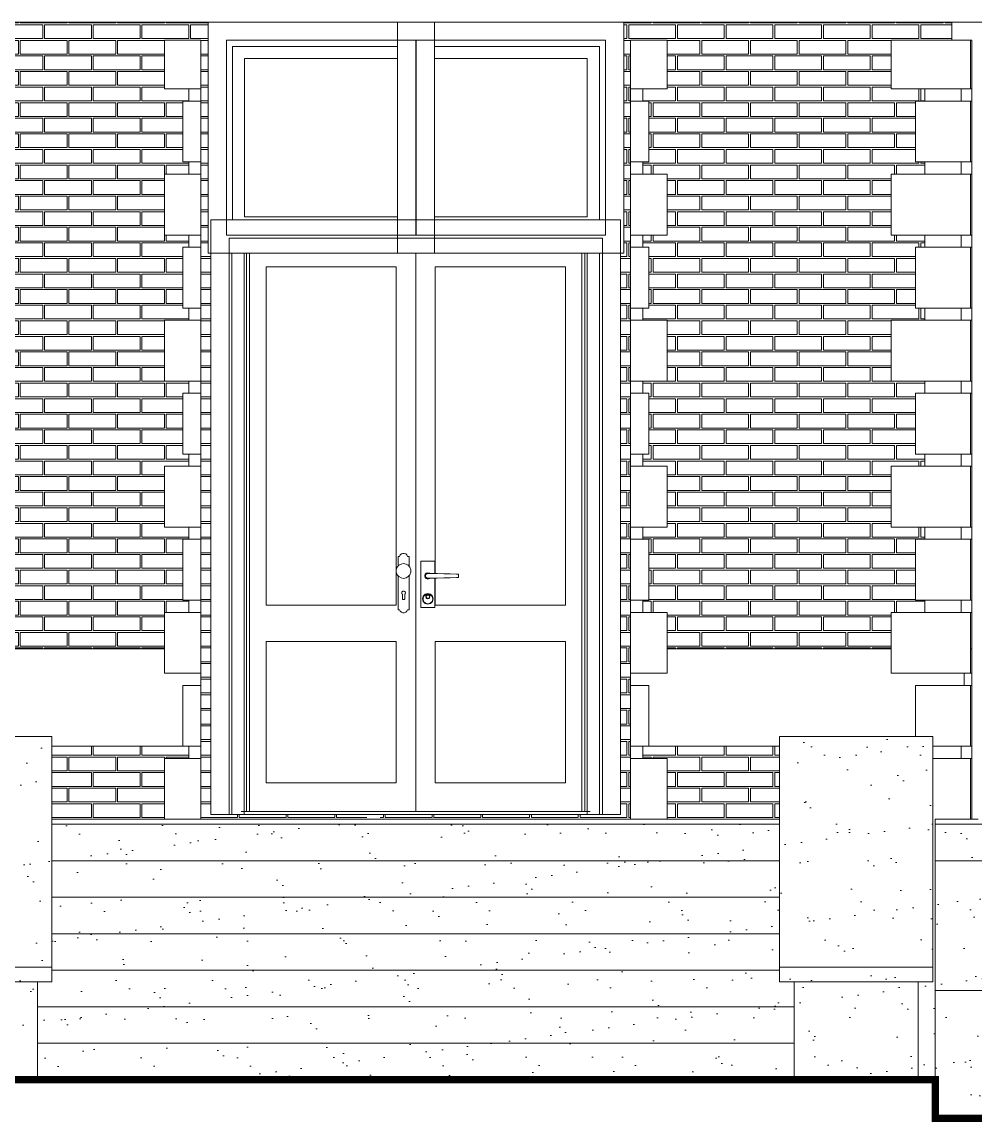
# Model space of a CAD drawing. Header units: millimetres. Extents: x 1177761 to 1329492, y 746793 to 827002.
# Drawn here: x 1198899 to 1202815, y 810481 to 815000 of the extents above; entities that cross this region are included whole.
import ezdxf

# ---------------------------------------------------------------- set-up
doc = ezdxf.new("R2010")
doc.units = ezdxf.units.MM
doc.layers.add('wall', color=5, linetype='Continuous', lineweight=30)
pattern_1 = [(0, (-270908.16, 1431884.34), (100, 64), [192.5, -7.5]), (0, (-271008.16, 1431891.84), (100, 64), [192.5, -7.5]), (90, (-270908.16, 1431884.34), (-100, 64), [-71.5, 56.5]), (90, (-270915.66, 1431884.34), (-100, 64), [-71.5, 56.5])]

msp = doc.modelspace()

# ---------------------------------------------------------------- hatches: boundary and pattern name
at = {"layer": 'wall', "lineweight": 20, "ltscale": 2}
h = msp.add_hatch(dxfattribs=at)
h.set_pattern_fill('AR18', color=251, scale=20, style=0)
h.set_pattern_definition(pattern_1)
h.paths.add_polyline_path([(1199484.4, 811974.8), (1199584.4, 811974.8), (1199584.4, 812024.8), (1199022.1, 812024.8), (1199022.1, 811727.8), (1199484.4, 811727.8)])
h.paths.add_polyline_path([(1199559.4, 812874.8), (1199584.4, 812874.8), (1199584.4, 812924.8), (1199484.4, 812924.8), (1199484.4, 813174.8), (1199584.4, 813174.8), (1199584.4, 813224.8), (1199559.4, 813224.8), (1199559.4, 813474.8), (1199584.4, 813474.8), (1199584.4, 813524.8), (1199484.4, 813524.8), (1199484.4, 813774.8), (1199584.4, 813774.8), (1199584.4, 813824.8), (1199559.4, 813824.8), (1199559.4, 814074.8), (1199584.4, 814074.8), (1199584.4, 814124.8), (1199484.4, 814124.8), (1199484.4, 814374.8), (1199584.4, 814374.8), (1199584.4, 814424.8), (1199559.4, 814424.8), (1199559.4, 814674.8), (1199584.4, 814674.8), (1199584.4, 814724.8), (1199484.4, 814724.8), (1199484.4, 814924.8), (1199634.4, 814924.8), (1199634.4, 814724.8), (1199634.4, 814674.8), (1199634.4, 814424.8), (1199634.4, 814374.8), (1199634.4, 814124.8), (1199634.4, 814074.8), (1199634.4, 813824.8), (1199634.4, 813774.8), (1199634.4, 813524.8), (1199634.4, 813474.8), (1199634.4, 813224.8), (1199634.4, 813174.8), (1199634.4, 812924.8), (1199634.4, 812874.8), (1199634.4, 812624.8), (1199634.4, 812574.8), (1199634.4, 812324.8), (1199634.4, 812274.8), (1199634.4, 812024.8), (1199634.4, 811974.8), (1199634.4, 811727.8), (1200320.6, 811727.8), (1200303.6, 811744.8), (1199761.8, 811744.8), (1199749.8, 811744.8), (1199674.8, 811744.8), (1199674.8, 814049.8), (1199663.6, 814049.8), (1199663.6, 814999.8), (1198310.7, 814999.8), (1198310.7, 814924.8), (1198560.7, 814924.8), (1198560.7, 814724.8), (1198423.2, 814724.8), (1198423.2, 814674.8), (1198460.7, 814674.8), (1198460.7, 814424.8), (1198423.2, 814424.8), (1198423.2, 814374.8), (1198560.7, 814374.8), (1198560.7, 814124.8), (1198423.2, 814124.8), (1198423.2, 814074.8), (1198460.7, 814074.8), (1198460.7, 813824.8), (1198423.2, 813824.8), (1198423.2, 813774.8), (1198560.7, 813774.8), (1198560.7, 813524.8), (1198423.2, 813524.8), (1198423.2, 813474.8), (1198460.7, 813474.8), (1198460.7, 813224.8), (1198423.2, 813224.8), (1198423.2, 813174.8), (1198560.7, 813174.8), (1198560.7, 812924.8), (1198423.2, 812924.8), (1198423.2, 812874.8), (1198460.7, 812874.8), (1198460.7, 812624.8), (1198423.2, 812624.8), (1198423.2, 812574.8), (1198560.7, 812574.8), (1198560.7, 812424.8), (1199484.4, 812424.8), (1199484.4, 812574.8), (1199584.4, 812574.8), (1199584.4, 812624.8), (1199559.4, 812624.8)])
h = msp.add_hatch(dxfattribs=at)
h.set_pattern_fill('AR18', color=251, scale=20, style=0)
h.set_pattern_definition(pattern_1)
h.paths.add_polyline_path([(1201811.4, 812002.8), (1202011.5, 812002.8), (1202011.5, 812024.8), (1201450, 812024.8), (1201450, 811974.8), (1201550, 811974.8), (1201550, 811727.8), (1202011.5, 811727.8), (1202011.5, 812002.8)], flags=17)
h.paths.add_polyline_path([(1202471, 813174.8), (1202608.5, 813174.8), (1202608.5, 813224.8), (1202571, 813224.8), (1202571, 813474.8), (1202608.5, 813474.8), (1202608.5, 813524.8), (1202471, 813524.8), (1202471, 813774.8), (1202608.5, 813774.8), (1202608.5, 813824.8), (1202571, 813824.8), (1202571, 814074.8), (1202608.5, 814074.8), (1202608.5, 814124.8), (1202471, 814124.8), (1202471, 814374.8), (1202608.5, 814374.8), (1202608.5, 814424.8), (1202571, 814424.8), (1202571, 814674.8), (1202608.5, 814674.8), (1202608.5, 814724.8), (1202471, 814724.8), (1202471, 814924.8), (1202720.2, 814924.8), (1202720.2, 814999.8), (1201371.8, 814999.8), (1201371.8, 814049.8), (1201358.8, 814049.8), (1201358.8, 811744.8), (1201283.8, 811744.8), (1201271.8, 811744.8), (1200383.6, 811744.8), (1200366.6, 811727.8), (1201400, 811727.8), (1201400, 811974.8), (1201400, 812024.8), (1201400, 812274.8), (1201400, 812324.8), (1201400, 812574.8), (1201400, 812624.8), (1201400, 812874.8), (1201400, 812924.8), (1201400, 813174.8), (1201400, 813224.8), (1201400, 813474.8), (1201400, 813524.8), (1201400, 813774.8), (1201400, 813824.8), (1201400, 814074.8), (1201400, 814124.8), (1201400, 814374.8), (1201400, 814424.8), (1201400, 814674.8), (1201400, 814724.8), (1201400, 814924.8), (1201550, 814924.8), (1201550, 814724.8), (1201450, 814724.8), (1201450, 814674.8), (1201475, 814674.8), (1201475, 814424.8), (1201450, 814424.8), (1201450, 814374.8), (1201550, 814374.8), (1201550, 814124.8), (1201450, 814124.8), (1201450, 814074.8), (1201475, 814074.8), (1201475, 813824.8), (1201450, 813824.8), (1201450, 813774.8), (1201550, 813774.8), (1201550, 813524.8), (1201450, 813524.8), (1201450, 813474.8), (1201475, 813474.8), (1201475, 813224.8), (1201450, 813224.8), (1201450, 813174.8), (1201550, 813174.8), (1201550, 812924.8), (1201450, 812924.8), (1201450, 812874.8), (1201475, 812874.8), (1201475, 812624.8), (1201450, 812624.8), (1201450, 812574.8), (1201550, 812574.8), (1201550, 812424.8), (1202471, 812424.8), (1202471, 812574.8), (1202608.5, 812574.8), (1202608.5, 812624.8), (1202571, 812624.8), (1202571, 812874.8), (1202608.5, 812874.8), (1202608.5, 812924.8), (1202471, 812924.8)])
h.paths.add_polyline_path([(1202471, 814674), (1202471, 814912.1)], flags=16)
at = {"layer": 'wall', "lineweight": 20, "ltscale": 50}
h = msp.add_hatch(dxfattribs=at)
h.set_pattern_fill('AR-SAND', color=250, scale=5, style=0)
h.paths.add_polyline_path([(1202581.6, 811056.8), (1202071.6, 811056.8), (1202071.6, 810654.8), (1202581.6, 810654.8)])
h.paths.add_polyline_path([(1202641.5, 811116.8), (1202011.5, 811116.8), (1202011.5, 811056.8), (1202641.5, 811056.8)])
h.paths.add_polyline_path([(1202641.5, 811727.8), (1202011.5, 811727.8), (1202011.5, 811116.8), (1202641.5, 811116.8)])
h.paths.add_polyline_path([(1202641.5, 812004.5), (1202641.5, 812064.5), (1202011.5, 812064.5), (1202011.5, 811727.8), (1202641.5, 811727.8)])
h.paths.add_polyline_path([(1201968.6, 812017.6), (1202616.7, 812017.6), (1202616.7, 812251.9), (1201968.6, 812251.9)], flags=9)
h = msp.add_hatch(dxfattribs=at)
h.set_pattern_fill('AR-SAND', color=250, scale=5, style=0)
h.paths.add_polyline_path([(1199022.1, 812064.5), (1198392.1, 812064.5), (1198392.1, 811727.8), (1199022.1, 811727.8)])
h.paths.add_polyline_path([(1199022.1, 811727.8), (1198392.1, 811727.8), (1198392.1, 811116.8), (1199022.1, 811116.8)])
h.paths.add_polyline_path([(1199022.1, 811116.8), (1198392.1, 811116.8), (1198392.1, 811056.8), (1199022.1, 811056.8)])
h.paths.add_polyline_path([(1198962.1, 811056.8), (1198452.1, 811056.8), (1198452.1, 810654.8), (1198962.1, 810654.8)])
h.paths.add_polyline_path([(1200515.6, 810804.8), (1199023.3, 810804.8), (1198962.1, 810804.8), (1198962.1, 810654.8), (1200515.6, 810654.8)])
h.paths.add_polyline_path([(1200515.6, 810954.8), (1199022.1, 810954.8), (1198962.1, 810954.8), (1198962.1, 810804.8), (1199022.1, 810804.8), (1200515.6, 810804.8)])
h.paths.add_polyline_path([(1200515.6, 811104.8), (1199022.1, 811104.8), (1199022.1, 811056.8), (1198962.1, 811056.8), (1198962.1, 810954.8), (1199022.1, 810954.8), (1200515.6, 810954.8)])
h.paths.add_polyline_path([(1200515.6, 811254.8), (1199022.1, 811254.8), (1199022.1, 811116.8), (1199022.1, 811104.8), (1200515.6, 811104.8)])
h.paths.add_polyline_path([(1200515.6, 811404.8), (1199022.1, 811404.8), (1199022.1, 811254.8), (1200515.6, 811254.8)])
h.paths.add_polyline_path([(1200515.6, 811554.8), (1199022.1, 811554.8), (1199022.1, 811404.8), (1200515.6, 811404.8)])
h.paths.add_polyline_path([(1200515.6, 811704.8), (1199022.1, 811704.8), (1199022.1, 811554.8), (1200515.6, 811554.8)])
h.paths.add_polyline_path([(1202011.5, 811704.8), (1200515.6, 811704.8), (1200515.6, 811554.8), (1202011.5, 811554.8)])
h.paths.add_polyline_path([(1202011.5, 811554.8), (1200515.6, 811554.8), (1200515.6, 811404.8), (1202011.5, 811404.8)])
h.paths.add_polyline_path([(1202011.5, 811404.8), (1200515.6, 811404.8), (1200515.6, 811254.8), (1202011.5, 811254.8)])
h.paths.add_polyline_path([(1202011.5, 811254.8), (1200515.6, 811254.8), (1200515.6, 811104.8), (1202011.5, 811104.8), (1202011.5, 811116.8)])
h.paths.add_polyline_path([(1202011.5, 811104.8), (1200515.6, 811104.8), (1200515.6, 810954.8), (1202011.6, 810954.8), (1202071.6, 810954.8), (1202071.6, 811056.8), (1202011.5, 811056.8)])
h.paths.add_polyline_path([(1202071.6, 810954.8), (1202011.6, 810954.8), (1200515.6, 810954.8), (1200515.6, 810804.8), (1202012.8, 810804.8), (1202071.6, 810804.8)])
h.paths.add_polyline_path([(1202071.6, 810804.8), (1202011.6, 810804.8), (1200515.6, 810804.8), (1200515.6, 810654.8), (1202071.6, 810654.8)])
h = msp.add_hatch(dxfattribs=at)
h.set_pattern_fill('AR-SAND', color=250, scale=5, style=0)
h.paths.add_polyline_path([(1208733, 811727.8), (1208437, 811727.8), (1208387, 811677.8), (1208337, 811727.8), (1208164.8, 811727.8), (1206817.3, 811341.4), (1206817.4, 811006), (1208733, 811006.5)])
h.paths.add_polyline_path([(1208164.8, 811727.8), (1207947.1, 811727.8), (1206757.3, 811386.6), (1206757.3, 811324.8), (1206759.4, 811324.8)])
h.paths.add_polyline_path([(1206817.3, 811274.8), (1206767.5, 811274.8), (1206767.5, 811282), (1206767.5, 811289), (1206767.5, 811298), (1206767.5, 811308.8), (1206767.5, 811324.8), (1206759.4, 811324.8), (1206757.3, 811324.2), (1206757.3, 811324.8), (1206664.4, 811324.8), (1206503.6, 811324.8), (1206344, 811324.8), (1206186.3, 811324.8), (1206031.3, 811324.8), (1205908.3, 811324.8), (1205908.3, 811524.5), (1205833.2, 811524.5), (1205833.2, 811491.6), (1205837.6, 811479.9), (1205837.6, 811466.7), (1205839.1, 811462.8), (1205745.1, 811462.8), (1205745.1, 811479.9), (1205740.6, 811491.6), (1205740.6, 811524.8), (1205720, 811524.8), (1205673.2, 811524.8), (1205626.9, 811524.8), (1205580.9, 811524.8), (1205535.4, 811524.8), (1205535.4, 811561.7), (1205533.6, 811590.3), (1205528.4, 811616.9), (1205520.1, 811639.8), (1205509.3, 811657.4), (1205496.7, 811668.4), (1205483.2, 811672.2), (1205483.2, 811698.5), (1205468.3, 811698.5), (1205468.3, 811724.8), (1205449.6, 811724.8), (1205316.7, 811724.8), (1205190.1, 811724.8), (1205070.1, 811724.8), (1204957.3, 811724.8), (1204852.2, 811724.8), (1204755.1, 811724.8), (1204666.5, 811724.8), (1204586.8, 811724.8), (1204516.2, 811724.8), (1204455, 811724.8), (1204415.6, 811724.8), (1204415.6, 811324.8), (1204455, 811324.8), (1204516.2, 811324.8), (1204586.8, 811324.8), (1204666.5, 811324.8), (1204755.1, 811324.8), (1204852.2, 811324.8), (1204957.3, 811324.8), (1205070.1, 811324.8), (1205117.2, 811324.8), (1205117.2, 811024.8), (1205011.1, 811024.8), (1205011.1, 811324.8), (1204957.3, 811324.8), (1204852.2, 811324.8), (1204755.1, 811324.8), (1204666.5, 811324.8), (1204586.8, 811324.8), (1204516.2, 811324.8), (1204455, 811324.8), (1204415.6, 811324.8), (1204415.6, 810979.8), (1204461.2, 810983.6), (1204542.7, 810989.2), (1204630.1, 810994), (1204722.4, 810998.1), (1204818.9, 811001.3), (1204918.5, 811003.7), (1205020.4, 811005.3), (1205072, 811005.6), (1206817.4, 811006)])
h.paths.add_polyline_path([(1205882.3, 811289), (1205878.3, 811298), (1205874.8, 811308.8), (1205872.2, 811320.9), (1205870.4, 811334), (1205869.5, 811347.8), (1205869.5, 811354.8), (1205869.5, 811361.8), (1205868.5, 811375.6), (1205866.7, 811388.8), (1205864.1, 811400.9), (1205860.6, 811411.6), (1205856.6, 811420.6), (1205852, 811427.6), (1205847, 811432.4), (1205841.8, 811434.8), (1205751.9, 811434.8), (1205759.5, 811427.6), (1205764.1, 811420.6), (1205768.1, 811411.6), (1205771.5, 811400.9), (1205774.2, 811388.8), (1205776, 811375.6), (1205776.9, 811361.8), (1205776.9, 811354.8), (1205776.9, 811347.8), (1205777.8, 811334), (1205779.7, 811320.9), (1205782.3, 811308.8), (1205785.7, 811298), (1205789.8, 811289), (1205794.4, 811282), (1205799.4, 811277.3), (1205804.6, 811274.8), (1205894.4, 811274.8), (1205886.9, 811282)], flags=16)
h.paths.add_polyline_path([(1205117.2, 811324.8), (1205070.1, 811324.8), (1205011.1, 811324.8), (1205011.1, 811024.8), (1205117.2, 811024.8)], flags=17)
h.paths.add_polyline_path([(1208733, 810846), (1208733, 810980.3), (1205156.7, 810981.2), (1205111.5, 810980.9), (1205022.4, 810979.5), (1204935.7, 810977.2), (1204852.3, 810974.1), (1204773.4, 810970.2), (1204699.9, 810965.5), (1204632.7, 810960.2), (1204572.5, 810954.3), (1204520.2, 810947.8), (1204476.3, 810940.9), (1204441.4, 810933.6), (1204416, 810925.9), (1204415.6, 810925.8), (1204415.6, 810595.5), (1204425.3, 810599.4), (1204454.9, 810607), (1204494, 810614.2), (1204542.1, 810621), (1204598.6, 810627.3), (1204662.8, 810633), (1204734, 810638), (1204811.1, 810642.3), (1204893.2, 810645.9), (1204979.4, 810648.6), (1205068.5, 810650.4), (1205159.3, 810651.4), (1205205.1, 810651.4), (1208733, 810650.5)])
h.paths.add_polyline_path([(1208733, 810650.5), (1205205.1, 810651.4), (1205159.3, 810651.4), (1205068.5, 810650.4), (1204979.4, 810648.6), (1204893.2, 810645.9), (1204811.1, 810642.3), (1204734, 810638), (1204662.8, 810633), (1204598.6, 810627.3), (1204542.1, 810621), (1204494, 810614.2), (1204454.9, 810607), (1204425.3, 810599.4), (1204415.6, 810595.5), (1204415.6, 810516.1), (1208733, 810516.2)])
h.paths.add_polyline_path([(1204400.6, 810898.5), (1204394.4, 810910.2), (1204400.2, 810918.1), (1204415.6, 810925.8), (1204415.6, 810979.8), (1204386.3, 810977.4), (1204318.8, 810970.5), (1204259.2, 810963.1), (1204208.2, 810955.3), (1204166.3, 810947), (1204133.9, 810938.4), (1204111.2, 810929.6), (1204098.5, 810920.6), (1204095.9, 810911.6), (1204100.6, 810906.1), (1204100.6, 810845.9), (1204400.6, 810845.9)], flags=17)
h.paths.add_polyline_path([(1204699.9, 810965.5), (1204773.4, 810970.2), (1204852.3, 810974.1), (1204935.7, 810977.2), (1205022.4, 810979.5), (1205111.5, 810980.9), (1205156.7, 810981.2), (1208733, 810980.3), (1208733, 811006.5), (1205072, 811005.6), (1205020.4, 811005.3), (1204918.5, 811003.7), (1204818.9, 811001.3), (1204722.4, 810998.1), (1204630.1, 810994), (1204542.7, 810989.2), (1204461.2, 810983.6), (1204415.6, 810979.8), (1204415.6, 810925.8), (1204441.4, 810933.6), (1204476.3, 810940.9), (1204520.2, 810947.8), (1204572.5, 810954.3), (1204632.7, 810960.2)])
h.paths.add_polyline_path([(1204415.6, 811324.8), (1204403.6, 811324.8), (1203927.2, 811324.8), (1203927.2, 810849.3), (1202651.6, 810850), (1202651.6, 810496.3), (1204100.6, 810496.3), (1204100.6, 810845.9), (1204100.6, 810906.1), (1204095.9, 810911.6), (1204098.5, 810920.6), (1204111.2, 810929.6), (1204133.9, 810938.4), (1204166.3, 810947), (1204208.2, 810955.3), (1204259.2, 810963.1), (1204318.8, 810970.5), (1204386.3, 810977.4), (1204415.6, 810979.8)])
h.paths.add_polyline_path([(1204415.6, 811724.8), (1204403.6, 811724.8), (1204362.1, 811724.8), (1204348.4, 811724.8), (1204177.5, 811724.8), (1203927.2, 811724.8), (1203927.2, 811324.8), (1204403.6, 811324.8), (1204415.6, 811324.8)])
h.paths.add_polyline_path([(1203927.2, 811554.8), (1202651.6, 811554.8), (1202651.6, 810850), (1203927.2, 810849.3)])
h.paths.add_polyline_path([(1203927.2, 811704.8), (1202651.6, 811704.8), (1202651.6, 811554.8), (1203927.2, 811554.8)])
h.paths.add_polyline_path([(1202651.6, 811727.8), (1202641.5, 811727.8), (1202641.5, 811056.8), (1202581.6, 811056.8), (1202581.6, 810654.8), (1202651.6, 810654.8)])
h.paths.add_polyline_path([(1207239.2, 811524.8), (1207226.9, 811524.8), (1207176.1, 811524.8), (1207125.1, 811524.8), (1207074, 811524.8), (1207022.8, 811524.8), (1206971.6, 811524.8), (1206920.3, 811524.8), (1206867.5, 811524.8), (1206867.5, 811491.6), (1206867.5, 811479.9), (1206867.5, 811466.7), (1206867.5, 811462.8), (1206867.5, 811434.8), (1206867.5, 811432.4), (1206867.5, 811427.6), (1206867.5, 811420.6), (1206867.5, 811418.2)], flags=17)
h.paths.add_polyline_path([(1206767.5, 811462.8), (1206767.5, 811466.7), (1206767.5, 811479.9), (1206767.5, 811491.6), (1206767.5, 811524.8), (1206766.2, 811524.8), (1206714.9, 811524.8), (1206663.6, 811524.8), (1206612.3, 811524.8), (1206561.1, 811524.8), (1206510.1, 811524.8), (1206459.1, 811524.8), (1206408.2, 811524.8), (1206357.5, 811524.8), (1206307, 811524.8), (1206256.7, 811524.8), (1206206.5, 811524.8), (1206156.6, 811524.8), (1206106.9, 811524.8), (1206057.4, 811524.8), (1206008.3, 811524.8), (1205959.4, 811524.8), (1205910.8, 811524.8), (1205908.3, 811524.8), (1205908.3, 811324.8), (1205923.8, 811324.8), (1206031.3, 811324.8), (1206186.3, 811324.8), (1206344, 811324.8), (1206503.6, 811324.8), (1206664.4, 811324.8), (1206757.3, 811324.8), (1206757.3, 811386.6), (1206767.5, 811389.6), (1206767.5, 811400.9), (1206767.5, 811411.6), (1206767.5, 811420.6), (1206767.5, 811427.6), (1206767.5, 811432.4), (1206767.5, 811434.8)], flags=17)
h.paths.add_polyline_path([(1208505.4, 811289), (1208505.4, 811531.4)], flags=16)
h.paths.add_polyline_path([(1202749, 810849.6), (1203857.5, 810849.6), (1203843.7, 810849.6), (1202735.1, 810849.6)], flags=16)

# ---------------------------------------------------------------- linework, layer by layer
at = {"layer": 'wall', "color": 250, "lineweight": 20, "ltscale": 50}
for p, q in [((1199663.6, 814999.8), (1199663.6, 814049.8)), ((1200441.8, 814999.8), (1200441.8, 814049.8)), ((1200593.6, 814049.8), (1200593.6, 814999.8)), ((1201371.8, 814049.8), (1201371.8, 814999.8)), ((1202720.2, 814924.8), (1202720.2, 814999.8)), ((1199484.4, 814724.8), (1199484.4, 814924.8)), ((1199634.4, 814924.8), (1199484.4, 814924.8)), ((1199634.4, 814724.8), (1199634.4, 814924.8)), ((1199738.6, 814124.8), (1199738.6, 814924.8)), ((1199738.6, 814924.8), (1200516.8, 814924.8)), ((1200516.8, 814124.8), (1200516.8, 814924.8)), ((1200516.8, 814924.8), (1201296.8, 814924.8)), ((1200518.6, 814924.8), (1200518.6, 814124.8)), ((1201296.8, 814924.8), (1201296.8, 814124.8)), ((1201400, 814724.8), (1201400, 814924.8)), ((1201400, 814924.8), (1201550, 814924.8)), ((1201550, 814724.8), (1201550, 814924.8)), ((1202471, 814724.8), (1202471, 814924.8)), ((1202796, 814924.8), (1202471, 814924.8)), ((1202802.7, 814924.8), (1202796, 814924.8)), ((1202796, 814724.8), (1202796, 814924.8)), ((1202802.7, 814724.8), (1202802.7, 814924.8)), ((1200441.8, 814899.8), (1199763.6, 814899.8)), ((1199763.6, 814899.8), (1199763.6, 814186.8)), ((1201271.8, 814899.8), (1200593.6, 814899.8)), ((1201271.8, 814186.8), (1201271.8, 814899.8)), ((1199813.6, 814199.8), (1199813.6, 814849.8)), ((1199813.6, 814849.8), (1200441.8, 814849.8)), ((1200593.6, 814849.8), (1201221.8, 814849.8)), ((1201221.8, 814849.8), (1201221.8, 814199.8)), ((1199484.4, 814724.8), (1199634.4, 814724.8)), ((1199584.4, 814674.8), (1199584.4, 814724.8)), ((1199634.4, 814674.8), (1199634.4, 814724.8)), ((1201400, 814674.8), (1201400, 814724.8)), ((1201550, 814724.8), (1201400, 814724.8)), ((1201450, 814674.8), (1201450, 814724.8)), ((1202471, 814724.8), (1202796, 814724.8)), ((1202608.5, 814674.8), (1202608.5, 814724.8)), ((1202758.5, 814674.8), (1202758.5, 814724.8)), ((1202796, 814724.8), (1202802.7, 814724.8)), ((1202802.7, 814674.8), (1202802.7, 814724.8)), ((1199559.4, 814674.8), (1199634.4, 814674.8)), ((1199559.4, 814424.8), (1199559.4, 814674.8)), ((1199634.4, 814424.8), (1199634.4, 814674.8)), ((1201475, 814674.8), (1201400, 814674.8)), ((1201400, 814424.8), (1201400, 814674.8)), ((1201475, 814424.8), (1201475, 814674.8)), ((1202571, 814674.8), (1202796, 814674.8)), ((1202571, 814424.8), (1202571, 814674.8)), ((1202796, 814674.8), (1202802.7, 814674.8)), ((1202796, 814424.8), (1202796, 814674.8)), ((1202802.7, 814424.8), (1202802.7, 814674.8)), ((1199559.4, 814424.8), (1199634.4, 814424.8)), ((1199584.4, 814374.8), (1199584.4, 814424.8)), ((1199634.4, 814374.8), (1199634.4, 814424.8)), ((1201400, 814374.8), (1201400, 814424.8)), ((1201475, 814424.8), (1201400, 814424.8)), ((1201450, 814374.8), (1201450, 814424.8)), ((1202571, 814424.8), (1202796, 814424.8)), ((1202608.5, 814374.8), (1202608.5, 814424.8)), ((1202758.5, 814374.8), (1202758.5, 814424.8)), ((1202796, 814424.8), (1202802.7, 814424.8)), ((1202802.7, 814374.8), (1202802.7, 814424.8)), ((1199484.4, 814374.8), (1199634.4, 814374.8)), ((1199484.4, 814124.8), (1199484.4, 814374.8)), ((1199634.4, 814124.8), (1199634.4, 814374.8)), ((1201550, 814374.8), (1201400, 814374.8)), ((1201400, 814124.8), (1201400, 814374.8)), ((1201550, 814124.8), (1201550, 814374.8)), ((1202471, 814374.8), (1202796, 814374.8)), ((1202471, 814124.8), (1202471, 814374.8)), ((1202796, 814374.8), (1202802.7, 814374.8)), ((1202796, 814124.8), (1202796, 814374.8)), ((1202802.7, 814124.8), (1202802.7, 814374.8)), ((1200441.8, 814199.8), (1199813.6, 814199.8)), ((1201221.8, 814199.8), (1200593.6, 814199.8)), ((1199674.8, 811744.8), (1199674.8, 814186.8)), ((1199674.8, 814186.8), (1201358.8, 814186.8)), ((1201358.8, 814186.8), (1201358.8, 811744.8)), ((1199484.4, 814124.8), (1199634.4, 814124.8)), ((1199584.4, 814074.8), (1199584.4, 814124.8)), ((1199634.4, 814074.8), (1199634.4, 814124.8)), ((1200516.8, 814124.8), (1199738.6, 814124.8)), ((1199749.8, 814111.8), (1199749.8, 811744.8)), ((1201283.8, 814111.8), (1199749.8, 814111.8)), ((1201296.8, 814124.8), (1200516.8, 814124.8)), ((1201283.8, 811744.8), (1201283.8, 814111.8)), ((1201400, 814074.8), (1201400, 814124.8)), ((1201550, 814124.8), (1201400, 814124.8)), ((1201450, 814074.8), (1201450, 814124.8)), ((1202471, 814124.8), (1202796, 814124.8)), ((1202608.5, 814074.8), (1202608.5, 814124.8)), ((1202758.5, 814074.8), (1202758.5, 814124.8)), ((1202796, 814124.8), (1202802.7, 814124.8)), ((1202802.7, 814074.8), (1202802.7, 814124.8)), ((1199559.4, 814074.8), (1199634.4, 814074.8)), ((1199559.4, 813824.8), (1199559.4, 814074.8)), ((1199634.4, 813824.8), (1199634.4, 814074.8)), ((1201475, 814074.8), (1201400, 814074.8)), ((1201400, 813824.8), (1201400, 814074.8)), ((1201475, 813824.8), (1201475, 814074.8)), ((1202571, 814074.8), (1202796, 814074.8)), ((1202571, 813824.8), (1202571, 814074.8)), ((1202796, 814074.8), (1202802.7, 814074.8)), ((1202796, 813824.8), (1202796, 814074.8)), ((1202802.7, 813824.8), (1202802.7, 814074.8)), ((1199663.6, 814049.8), (1200441.8, 814049.8)), ((1199761.8, 814049.8), (1199761.8, 811744.8)), ((1199811.8, 811756.8), (1199811.8, 814049.8)), ((1199821.8, 811756.8), (1199821.8, 814049.8)), ((1199833.8, 814049.8), (1199833.8, 811756.8)), ((1200441.8, 814049.8), (1201371.8, 814049.8)), ((1200516.8, 811756.8), (1200516.8, 814049.8)), ((1201199.8, 811756.8), (1201199.8, 814049.8)), ((1201211.8, 814049.8), (1201211.8, 811756.8)), ((1201221.8, 811744.8), (1201221.8, 814049.8)), ((1201271.8, 811744.8), (1201271.8, 814049.8)), ((1199901.8, 812604.8), (1199901.8, 813994.8)), ((1199901.8, 813994.8), (1200436.8, 813994.8)), ((1200436.8, 813994.8), (1200436.8, 812604.8)), ((1201131.8, 813994.8), (1200596.8, 813994.8)), ((1200596.8, 813994.8), (1200596.8, 812734.7)), ((1201131.8, 812604.8), (1201131.8, 813994.8)), ((1199559.4, 813824.8), (1199634.4, 813824.8)), ((1199584.4, 813774.8), (1199584.4, 813824.8)), ((1199634.4, 813774.8), (1199634.4, 813824.8)), ((1201400, 813774.8), (1201400, 813824.8)), ((1201475, 813824.8), (1201400, 813824.8)), ((1201450, 813774.8), (1201450, 813824.8)), ((1202571, 813824.8), (1202796, 813824.8)), ((1202608.5, 813774.8), (1202608.5, 813824.8)), ((1202758.5, 813774.8), (1202758.5, 813824.8)), ((1202796, 813824.8), (1202802.7, 813824.8)), ((1202802.7, 813774.8), (1202802.7, 813824.8)), ((1199484.4, 813774.8), (1199634.4, 813774.8)), ((1199484.4, 813524.8), (1199484.4, 813774.8)), ((1199634.4, 813524.8), (1199634.4, 813774.8)), ((1201550, 813774.8), (1201400, 813774.8)), ((1201400, 813524.8), (1201400, 813774.8)), ((1201550, 813524.8), (1201550, 813774.8)), ((1202471, 813774.8), (1202796, 813774.8)), ((1202471, 813524.8), (1202471, 813774.8)), ((1202796, 813774.8), (1202802.7, 813774.8)), ((1202796, 813524.8), (1202796, 813774.8)), ((1202802.7, 813524.8), (1202802.7, 813774.8)), ((1199484.4, 813524.8), (1199634.4, 813524.8)), ((1199584.4, 813474.8), (1199584.4, 813524.8)), ((1199634.4, 813474.8), (1199634.4, 813524.8)), ((1201400, 813474.8), (1201400, 813524.8)), ((1201550, 813524.8), (1201400, 813524.8)), ((1201450, 813474.8), (1201450, 813524.8)), ((1202471, 813524.8), (1202796, 813524.8)), ((1202608.5, 813474.8), (1202608.5, 813524.8)), ((1202758.5, 813474.8), (1202758.5, 813524.8)), ((1202796, 813524.8), (1202802.7, 813524.8)), ((1202802.7, 813474.8), (1202802.7, 813524.8)), ((1199559.4, 813474.8), (1199634.4, 813474.8)), ((1199559.4, 813224.8), (1199559.4, 813474.8)), ((1199634.4, 813224.8), (1199634.4, 813474.8)), ((1201475, 813474.8), (1201400, 813474.8)), ((1201400, 813224.8), (1201400, 813474.8)), ((1201475, 813224.8), (1201475, 813474.8)), ((1202571, 813474.8), (1202796, 813474.8)), ((1202571, 813224.8), (1202571, 813474.8)), ((1202796, 813474.8), (1202802.7, 813474.8)), ((1202796, 813224.8), (1202796, 813474.8)), ((1202802.7, 813224.8), (1202802.7, 813474.8)), ((1199559.4, 813224.8), (1199634.4, 813224.8)), ((1199584.4, 813174.8), (1199584.4, 813224.8)), ((1199634.4, 813174.8), (1199634.4, 813224.8)), ((1201400, 813174.8), (1201400, 813224.8)), ((1201475, 813224.8), (1201400, 813224.8)), ((1201450, 813174.8), (1201450, 813224.8)), ((1202571, 813224.8), (1202796, 813224.8)), ((1202608.5, 813174.8), (1202608.5, 813224.8)), ((1202758.5, 813174.8), (1202758.5, 813224.8)), ((1202796, 813224.8), (1202802.7, 813224.8)), ((1202802.7, 813174.8), (1202802.7, 813224.8)), ((1199484.4, 813174.8), (1199634.4, 813174.8)), ((1199484.4, 812924.8), (1199484.4, 813174.8)), ((1199634.4, 812924.8), (1199634.4, 813174.8)), ((1201550, 813174.8), (1201400, 813174.8)), ((1201400, 812924.8), (1201400, 813174.8)), ((1201550, 812924.8), (1201550, 813174.8)), ((1202471, 813174.8), (1202796, 813174.8)), ((1202471, 812924.8), (1202471, 813174.8)), ((1202796, 813174.8), (1202802.7, 813174.8)), ((1202796, 812924.8), (1202796, 813174.8)), ((1202802.7, 812924.8), (1202802.7, 813174.8)), ((1199484.4, 812924.8), (1199634.4, 812924.8)), ((1199584.4, 812874.8), (1199584.4, 812924.8)), ((1199634.4, 812874.8), (1199634.4, 812924.8)), ((1201400, 812874.8), (1201400, 812924.8)), ((1201550, 812924.8), (1201400, 812924.8)), ((1201450, 812874.8), (1201450, 812924.8)), ((1202471, 812924.8), (1202796, 812924.8)), ((1202608.5, 812874.8), (1202608.5, 812924.8)), ((1202758.5, 812874.8), (1202758.5, 812924.8)), ((1202796, 812924.8), (1202802.7, 812924.8)), ((1202802.7, 812874.8), (1202802.7, 812924.8)), ((1199559.4, 812874.8), (1199634.4, 812874.8)), ((1199559.4, 812624.8), (1199559.4, 812874.8)), ((1199634.4, 812624.8), (1199634.4, 812874.8)), ((1201475, 812874.8), (1201400, 812874.8)), ((1201400, 812624.8), (1201400, 812874.8)), ((1201475, 812624.8), (1201475, 812874.8)), ((1202571, 812874.8), (1202796, 812874.8)), ((1202571, 812624.8), (1202571, 812874.8)), ((1202796, 812874.8), (1202802.7, 812874.8)), ((1202796, 812624.8), (1202796, 812874.8)), ((1202802.7, 812624.8), (1202802.7, 812874.8)), ((1200444.3, 812764.6), (1200444.3, 812804.8)), ((1200444.3, 812804.8), (1200450, 812804.8)), ((1200450, 812804.8), (1200452.9, 812810.5)), ((1200452.9, 812810.5), (1200457.7, 812814.8)), ((1200457.7, 812814.8), (1200463.6, 812817.1)), ((1200463.6, 812817.1), (1200470, 812817.1)), ((1200470, 812817.1), (1200476, 812814.8)), ((1200476, 812814.8), (1200480.7, 812810.5)), ((1200480.7, 812810.5), (1200483.6, 812804.8)), ((1200483.6, 812804.8), (1200489.3, 812804.8)), ((1200489.3, 812804.8), (1200489.3, 812764.6)), ((1200436.9, 812750.1), (1200440.5, 812760)), ((1200436.9, 812739.6), (1200436.9, 812750.1)), ((1200440.5, 812760), (1200447.3, 812768.1)), ((1200447.3, 812768.1), (1200456.4, 812773.4)), ((1200456.4, 812773.4), (1200466.8, 812775.2)), ((1200466.8, 812775.2), (1200477.2, 812773.4)), ((1200477.2, 812773.4), (1200486.4, 812768.1)), ((1200486.4, 812768.1), (1200493.1, 812760)), ((1200493.1, 812760), (1200496.7, 812750.1)), ((1200496.7, 812750.1), (1200496.7, 812739.6)), ((1200538.3, 812784.8), (1200595.3, 812784.8)), ((1200538.3, 812594.8), (1200538.3, 812784.8)), ((1200595.3, 812784.8), (1200595.3, 812734.7)), ((1200440.5, 812729.6), (1200436.9, 812739.6)), ((1200447.3, 812721.6), (1200440.5, 812729.6)), ((1200444.3, 812584.8), (1200444.3, 812725.1)), ((1200456.4, 812716.3), (1200447.3, 812721.6)), ((1200466.8, 812714.4), (1200456.4, 812716.3)), ((1200477.2, 812716.3), (1200466.8, 812714.4)), ((1200486.4, 812721.6), (1200477.2, 812716.3)), ((1200493.1, 812729.6), (1200486.4, 812721.6)), ((1200489.3, 812725.1), (1200489.3, 812584.8)), ((1200496.7, 812739.6), (1200493.1, 812729.6)), ((1200553.8, 812724.8), (1200555.5, 812731.3)), ((1200555.5, 812718.3), (1200553.8, 812724.8)), ((1200554.8, 812724.8), (1200556.4, 812730.8)), ((1200556.4, 812718.8), (1200554.8, 812724.8)), ((1200555.5, 812731.3), (1200560.3, 812736.1)), ((1200560.3, 812713.6), (1200555.5, 812718.3)), ((1200556.4, 812730.8), (1200560.8, 812735.2)), ((1200560.8, 812714.4), (1200556.4, 812718.8)), ((1200556.8, 812724.8), (1200558.1, 812729.8)), ((1200558.1, 812719.8), (1200556.8, 812724.8)), ((1200558.1, 812729.8), (1200561.8, 812733.5)), ((1200561.8, 812716.2), (1200558.1, 812719.8)), ((1200560.3, 812736.1), (1200566.8, 812737.8)), ((1200566.8, 812711.8), (1200560.3, 812713.6)), ((1200560.8, 812735.2), (1200566.8, 812736.8)), ((1200566.8, 812712.8), (1200560.8, 812714.4)), ((1200561.8, 812733.5), (1200566.8, 812734.8)), ((1200566.8, 812714.8), (1200561.8, 812716.2)), ((1200566.8, 812737.8), (1200573.3, 812736.1)), ((1200566.8, 812736.8), (1200572.8, 812735.2)), ((1200566.8, 812734.8), (1200591.8, 812734.8)), ((1200591.8, 812714.8), (1200566.8, 812714.8)), ((1200572.8, 812714.4), (1200566.8, 812712.8)), ((1200573.3, 812713.6), (1200566.8, 812711.8)), ((1200572.8, 812735.2), (1200573.2, 812734.8)), ((1200573.2, 812714.8), (1200572.8, 812714.4)), ((1200573.3, 812736.1), (1200574.5, 812734.8)), ((1200574.5, 812714.8), (1200573.3, 812713.6)), ((1200591.8, 812734.8), (1200605.2, 812734.4)), ((1200605.2, 812715.2), (1200591.8, 812714.8)), ((1200595.3, 812714.9), (1200595.3, 812594.8)), ((1200596.8, 812715), (1200596.8, 812604.8)), ((1200605.2, 812734.4), (1200631.9, 812733.6)), ((1200631.9, 812716), (1200605.2, 812715.2)), ((1200631.9, 812733.6), (1200658.3, 812732.9)), ((1200658.3, 812716.8), (1200631.9, 812716)), ((1200658.3, 812732.9), (1200684.2, 812732.1)), ((1200684.2, 812717.6), (1200658.3, 812716.8)), ((1200684.2, 812732.1), (1200692.2, 812731.8)), ((1200692.2, 812717.8), (1200684.2, 812717.6)), ((1200692.2, 812731.8), (1200692.2, 812717.8)), ((1200459.4, 812653.7), (1200459.5, 812656.2)), ((1200460.2, 812651.2), (1200459.4, 812653.7)), ((1200459.5, 812656.2), (1200460.4, 812658.6)), ((1200460.4, 812658.6), (1200462.1, 812660.6)), ((1200462.1, 812660.6), (1200464.3, 812661.8)), ((1200464.3, 812661.8), (1200466.8, 812662.3)), ((1200466.8, 812662.3), (1200469.3, 812661.8)), ((1200469.3, 812661.8), (1200471.6, 812660.6)), ((1200471.6, 812660.6), (1200473.2, 812658.6)), ((1200473.2, 812658.6), (1200474.2, 812656.2)), ((1200474.2, 812653.7), (1200473.4, 812651.2)), ((1200474.2, 812656.2), (1200474.2, 812653.7)), ((1199559.4, 812624.8), (1199634.4, 812624.8)), ((1199584.4, 812574.8), (1199584.4, 812624.8)), ((1199634.4, 812574.8), (1199634.4, 812624.8)), ((1200461.8, 812649.2), (1200460.2, 812651.2)), ((1200461.8, 812649.2), (1200461.8, 812632.3)), ((1200461.8, 812632.3), (1200462.1, 812630.6)), ((1200462.1, 812630.6), (1200463, 812629.1)), ((1200463, 812629.1), (1200464.3, 812628)), ((1200464.3, 812628), (1200466, 812627.4)), ((1200466, 812627.4), (1200467.7, 812627.4)), ((1200467.7, 812627.4), (1200469.3, 812628)), ((1200469.3, 812628), (1200470.6, 812629.1)), ((1200470.6, 812629.1), (1200471.5, 812630.6)), ((1200471.5, 812630.6), (1200471.8, 812632.3)), ((1200473.4, 812651.2), (1200471.8, 812649.2)), ((1200471.8, 812632.3), (1200471.8, 812649.2)), ((1200544.8, 812629.8), (1200547.7, 812640.8)), ((1200547.7, 812618.8), (1200544.8, 812629.8)), ((1200546.8, 812629.8), (1200549.4, 812639.8)), ((1200549.4, 812619.8), (1200546.8, 812629.8)), ((1200547.7, 812640.8), (1200555.8, 812648.9)), ((1200555.8, 812610.8), (1200547.7, 812618.8)), ((1200549.4, 812639.8), (1200556.8, 812647.1)), ((1200556.8, 812612.5), (1200549.4, 812619.8)), ((1200555.8, 812648.9), (1200566.8, 812651.8)), ((1200566.8, 812607.8), (1200555.8, 812610.8)), ((1200556.8, 812647.1), (1200566.8, 812649.8)), ((1200566.8, 812609.8), (1200556.8, 812612.5)), ((1200558.8, 812638.8), (1200559.8, 812642.8)), ((1200559.8, 812634.8), (1200558.8, 812638.8)), ((1200559.8, 812642.8), (1200562.8, 812645.8)), ((1200559.8, 812638.8), (1200560.7, 812642.3)), ((1200560.7, 812635.3), (1200559.8, 812638.8)), ((1200562.8, 812631.9), (1200559.8, 812634.8)), ((1200560.7, 812642.3), (1200563.3, 812644.9)), ((1200563.3, 812632.8), (1200560.7, 812635.3)), ((1200562.8, 812645.8), (1200566.8, 812646.8)), ((1200566.8, 812630.8), (1200562.8, 812631.9)), ((1200563.3, 812644.9), (1200566.8, 812645.8)), ((1200566.8, 812631.8), (1200563.3, 812632.8)), ((1200566.8, 812651.8), (1200577.8, 812648.9)), ((1200566.8, 812649.8), (1200576.8, 812647.1)), ((1200566.8, 812646.8), (1200570.8, 812645.8)), ((1200566.8, 812645.8), (1200570.3, 812644.9)), ((1200570.3, 812632.8), (1200566.8, 812631.8)), ((1200570.8, 812631.9), (1200566.8, 812630.8)), ((1200576.8, 812612.5), (1200566.8, 812609.8)), ((1200577.8, 812610.8), (1200566.8, 812607.8)), ((1200570.3, 812644.9), (1200572.8, 812642.3)), ((1200572.8, 812635.3), (1200570.3, 812632.8)), ((1200570.8, 812645.8), (1200573.7, 812642.8)), ((1200573.7, 812634.8), (1200570.8, 812631.9)), ((1200572.8, 812642.3), (1200573.8, 812638.8)), ((1200573.8, 812638.8), (1200572.8, 812635.3)), ((1200573.7, 812642.8), (1200574.8, 812638.8)), ((1200574.8, 812638.8), (1200573.7, 812634.8)), ((1200576.8, 812647.1), (1200584.1, 812639.8)), ((1200584.1, 812619.8), (1200576.8, 812612.5)), ((1200577.8, 812648.9), (1200585.8, 812640.8)), ((1200585.8, 812618.8), (1200577.8, 812610.8)), ((1200584.1, 812639.8), (1200586.8, 812629.8)), ((1200586.8, 812629.8), (1200584.1, 812619.8)), ((1200585.8, 812640.8), (1200588.8, 812629.8)), ((1200588.8, 812629.8), (1200585.8, 812618.8)), ((1201400, 812574.8), (1201400, 812624.8)), ((1201475, 812624.8), (1201400, 812624.8)), ((1201450, 812574.8), (1201450, 812624.8)), ((1202571, 812624.8), (1202796, 812624.8)), ((1202608.5, 812574.8), (1202608.5, 812624.8)), ((1202758.5, 812574.8), (1202758.5, 812624.8)), ((1202796, 812624.8), (1202802.7, 812624.8)), ((1202802.7, 812574.8), (1202802.7, 812624.8)), ((1199484.4, 812574.8), (1199634.4, 812574.8)), ((1199484.4, 812324.8), (1199484.4, 812574.8)), ((1199634.4, 812324.8), (1199634.4, 812574.8)), ((1200436.8, 812604.8), (1199901.8, 812604.8)), ((1200450, 812584.8), (1200444.3, 812584.8)), ((1200452.9, 812579.1), (1200450, 812584.8)), ((1200457.7, 812574.9), (1200452.9, 812579.1)), ((1200463.6, 812572.6), (1200457.7, 812574.9)), ((1200470, 812572.6), (1200463.6, 812572.6)), ((1200476, 812574.9), (1200470, 812572.6)), ((1200480.7, 812579.1), (1200476, 812574.9)), ((1200483.6, 812584.8), (1200480.7, 812579.1)), ((1200489.3, 812584.8), (1200483.6, 812584.8)), ((1200595.3, 812594.8), (1200538.3, 812594.8)), ((1200596.8, 812604.8), (1201131.8, 812604.8)), ((1201550, 812574.8), (1201400, 812574.8)), ((1201400, 812324.8), (1201400, 812574.8)), ((1201550, 812324.8), (1201550, 812574.8)), ((1202471, 812574.8), (1202796, 812574.8)), ((1202471, 812324.8), (1202471, 812574.8)), ((1202796, 812574.8), (1202802.7, 812574.8)), ((1202796, 812324.8), (1202796, 812574.8)), ((1202802.7, 812324.8), (1202802.7, 812574.8)), ((1199901.8, 811874.8), (1199901.8, 812454.8)), ((1199901.8, 812454.8), (1200436.8, 812454.8)), ((1200436.8, 812454.8), (1200436.8, 811874.8)), ((1201131.8, 812454.8), (1200596.8, 812454.8)), ((1200596.8, 812454.8), (1200596.8, 811874.8)), ((1201131.8, 811874.8), (1201131.8, 812454.8)), ((1198560.7, 812424.8), (1199484.4, 812424.8)), ((1199633.7, 812424.8), (1199633.7, 812024.8)), ((1202471, 812424.8), (1201550, 812424.8)), ((1202796, 812424.8), (1202802.3, 812424.8)), ((1202802.3, 812424.8), (1202802.3, 812024.8)), ((1199484.4, 812324.8), (1199634.4, 812324.8)), ((1199634.4, 812274.8), (1199634.4, 812324.8)), ((1201400, 812324.8), (1201400, 812274.8)), ((1201550, 812324.8), (1201400, 812324.8)), ((1202471, 812324.8), (1202796, 812324.8)), ((1202770.2, 812274.8), (1202770.2, 812324.8)), ((1202796, 812324.8), (1202802.7, 812324.8)), ((1202802.7, 812274.8), (1202802.7, 812324.8)), ((1199559.4, 812274.8), (1199634.4, 812274.8)), ((1199559.4, 812024.8), (1199559.4, 812274.8)), ((1199634.4, 812024.8), (1199634.4, 812274.8)), ((1201475, 812274.8), (1201400, 812274.8)), ((1201400, 812024.8), (1201400, 812274.8)), ((1201475, 812024.8), (1201475, 812274.8)), ((1202571, 812274.8), (1202796, 812274.8)), ((1202571, 812064.8), (1202571, 812274.8)), ((1202796, 812274.8), (1202802.7, 812274.8)), ((1202796, 812024.8), (1202796, 812274.8)), ((1202802.7, 812024.8), (1202802.7, 812274.8)), ((1198392.1, 812064.8), (1199022.1, 812064.8)), ((1199022.1, 812064.5), (1198392.1, 812064.5)), ((1199022.1, 812064.5), (1199022.1, 812064.8)), ((1199022.1, 811116.8), (1199022.1, 812064.5)), ((1199633.7, 812024.8), (1199022.1, 812024.8)), ((1199584.4, 812024.8), (1199633.7, 812024.8)), ((1199584.4, 811974.8), (1199584.4, 812024.8)), ((1199633.7, 812024.8), (1199634.4, 812024.8)), ((1199634.4, 811974.8), (1199634.4, 812024.8)), ((1201450, 812024.8), (1201400, 812024.8)), ((1201400, 811974.8), (1201400, 812024.8)), ((1201450, 812024.8), (1202011.5, 812024.8)), ((1201450, 811974.8), (1201450, 812024.8)), ((1202011.5, 812064.8), (1202641.5, 812064.8)), ((1202011.5, 812064.5), (1202011.5, 812064.8)), ((1202011.5, 812064.5), (1202011.5, 811116.8)), ((1202641.5, 812064.5), (1202011.5, 812064.5)), ((1202641.5, 812004.5), (1202641.5, 812064.5)), ((1202641.5, 812024.8), (1202796, 812024.8)), ((1202758.5, 812024.8), (1202770.2, 812024.8)), ((1202758.5, 811974.8), (1202758.5, 812024.8)), ((1202796, 812024.8), (1202802.7, 812024.8)), ((1202802.7, 811974.8), (1202802.7, 812024.8)), ((1202641.5, 811056.8), (1202641.5, 812004.5)), ((1199484.4, 811974.8), (1199634.4, 811974.8)), ((1199484.4, 811724.8), (1199484.4, 811974.8)), ((1199634.4, 811724.8), (1199634.4, 811974.8)), ((1201550, 811974.8), (1201400, 811974.8)), ((1201400, 811724.8), (1201400, 811974.8)), ((1201550, 811724.8), (1201550, 811974.8)), ((1202641.5, 811974.8), (1202796, 811974.8)), ((1202796, 811974.8), (1202802.7, 811974.8)), ((1202796, 811724.8), (1202796, 811974.8)), ((1202802.7, 811724.8), (1202802.7, 811974.8)), ((1200436.8, 811874.8), (1199901.8, 811874.8)), ((1200596.8, 811874.8), (1201131.8, 811874.8)), ((1199811.8, 811756.8), (1199799.8, 811756.8)), ((1199811.8, 811756.8), (1201221.8, 811756.8)), ((1199811.8, 811744.8), (1199811.8, 811756.8)), ((1201233.8, 811756.8), (1201221.8, 811756.8)), ((1199484.4, 811724.8), (1199022.1, 811724.8)), ((1199022.1, 811704.8), (1202011.5, 811704.8)), ((1199484.4, 811724.8), (1199634.4, 811724.8)), ((1201400, 811724.8), (1199634.4, 811724.8)), ((1199749.8, 811744.8), (1199674.8, 811744.8)), ((1199761.8, 811744.8), (1199749.8, 811744.8)), ((1201271.8, 811744.8), (1199761.8, 811744.8)), ((1201283.8, 811744.8), (1201271.8, 811744.8)), ((1201358.8, 811744.8), (1201283.8, 811744.8)), ((1201550, 811724.8), (1201400, 811724.8)), ((1202011.5, 811724.8), (1201550, 811724.8)), ((1202651.6, 811724.8), (1202651.6, 810496.3)), ((1202651.6, 811724.8), (1202796, 811724.8)), ((1202651.6, 811704.8), (1203927.2, 811704.8)), ((1202796, 811724.8), (1202802.7, 811724.8)), ((1202827.7, 811724.8), (1202802.7, 811724.8)), ((1199022.1, 811554.8), (1202011.5, 811554.8)), ((1202651.6, 811554.8), (1203927.2, 811554.8)), ((1199022.1, 811404.8), (1202011.5, 811404.8)), ((1199022.1, 811254.8), (1202011.5, 811254.8)), ((1198392.1, 811116.8), (1199022.1, 811116.8)), ((1199022.1, 811056.8), (1199022.1, 811116.8)), ((1202011.5, 811116.8), (1202641.5, 811116.8)), ((1202011.5, 811056.8), (1202011.5, 811116.8)), ((1199022.1, 811104.8), (1202011.5, 811104.8)), ((1198392.1, 811056.8), (1199022.1, 811056.8)), ((1198962.1, 811056.8), (1198962.1, 810654.8)), ((1202011.5, 811056.8), (1202641.5, 811056.8)), ((1202071.6, 811056.8), (1202071.6, 810654.8)), ((1202581.6, 811056.8), (1202581.6, 810654.8)), ((1203927.2, 811020.8), (1202651.6, 811021.5)), ((1198962.1, 810954.8), (1199022.1, 810954.8)), ((1202011.6, 810954.8), (1199022.1, 810954.8)), ((1202011.6, 810954.8), (1202071.6, 810954.8)), ((1198962.1, 810804.8), (1199022.1, 810804.8)), ((1202012.8, 810804.8), (1199023.3, 810804.8)), ((1202011.6, 810804.8), (1202071.6, 810804.8))]:
    msp.add_line(p, q, dxfattribs=at)
msp.add_lwpolyline([(1179323.8, 814999.8), (1218203.3, 814999.8)], dxfattribs=at)
at = {"layer": 'wall', "ltscale": 50}
msp.add_lwpolyline([(1204100.6, 810496.3, 30, 30, 0), (1202651.6, 810496.3, 30, 30, 0), (1202651.6, 810654.8, 30, 30, 0), (1202581.6, 810654.8, 30, 30, 0), (1202581.6, 810654.8, 30, 30, 0), (1202581.6, 810654.8, 30, 30, 0), (1202581.6, 810654.8, 30, 30, 0), (1202071.6, 810654.8, 30, 30, 0), (1202071.6, 810654.8, 30, 30, 0), (1202071.6, 810654.8, 30, 30, 0), (1202071.6, 810654.8, 30, 30, 0), (1198962.1, 810654.8, 30, 30, 0), (1198452.1, 810654.8, 30, 30, 0)], format="xyseb", dxfattribs=at)

doc.saveas('drawing.dxf')
